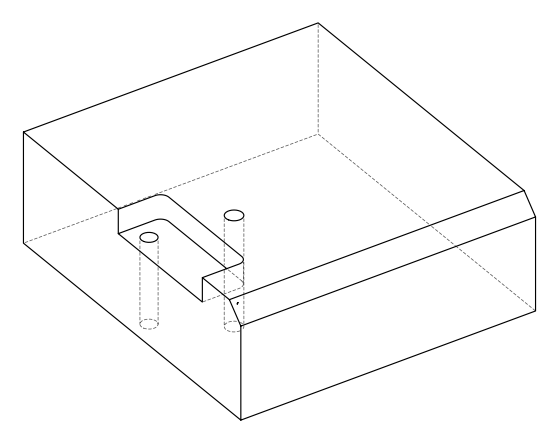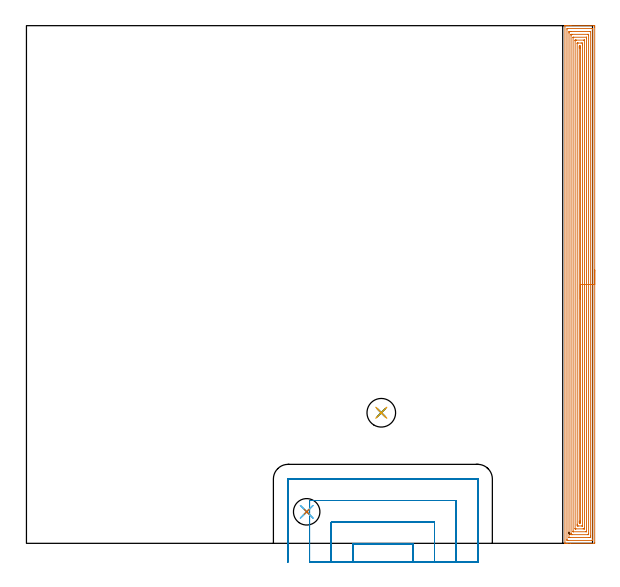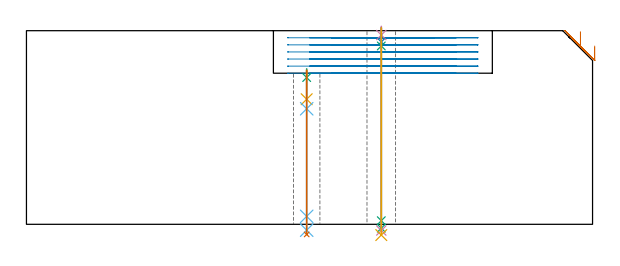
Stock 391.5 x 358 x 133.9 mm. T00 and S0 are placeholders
(PLAN: 11 operations, 9 tool changes, 40.2 min)
(1 AREA_MILL | FG_CHAMFER_SURFACE | UGT0205_001 | 23.17 min | 75958 mm3)
(2 MILL_SLOT | SLOT_PARTIAL_RECTANGULAR | UGT0201_136 | Follow Part, ap 5, ae 75% | 14.07 min | 241795 mm3)
(3 SPOT_DRILL | STEP1HOLE | NXT0321_9005460120000 | 0.06 min | 176 mm3)
(4 SPOT_DRILL_1 | STEP1HOLE_1 | NXT0321_9005460120000 | 0.05 min | 170 mm3)
(5 DRILL_BLIND_HOLE_INTO_CENTER | STEP1HOLE | NXT0301_128 | 0.09 min | 1719 mm3)
(6 GUN_DRILL_THROUGH_HOLE | STEP1HOLE | UGT0307_008 | 0.54 min | 8296 mm3)
(7 DRILL_TO_ENLARGE_THROUGH_HOLE | STEP1HOLE | UGT0301_252 | 0.46 min | 17257 mm3)
(8 DRILL_BLIND_HOLE_INTO_CENTER_1 | STEP1HOLE_1 | NXT0301_023 | 0.04 min | 76 mm3)
(9 GUN_DRILL_THROUGH_HOLE_1 | STEP1HOLE_1 | UGT0307_001 | 0.59 min | 2462 mm3)
(10 SPADE_DRILL_TO_ENLARGE_THROUGH_HOLE | STEP1HOLE_1 | UGT0306_003 | 0.56 min | 13631 mm3)
(11 DRILL_TO_ENLARGE_THROUGH_HOLE_1 | STEP1HOLE_1 | UGT0301_264 | 0.57 min | 24808 mm3)
(TOOL UGT0205_001 | Chamfer Mill 20 x 3 x 45 deg. | D20 FL50 Z2)
(TOOL UGT0201_136 | Carbide End Mill 20.0 | D20 FL30 Z4)
(TOOL NXT0321_9005460120000 | NC Spot Drill, 142deg, 12mm, Carbide, Uncoated | D12 PA142 FL30 Z2)
(TOOL NXT0301_128 | Carbide Drill 12mm [861.1-1200-036A1-GP GC34] | D12 PA150 FL37.4 Z2)
(TOOL UGT0307_008 | Gun Drill 11 mm | D11 PA130 FL24 Z1)
(TOOL UGT0301_252 | Twist Drill 18.3 mm | D18.3 PA118 FL135 Z2)
(TOOL NXT0301_023 | Carbide Drill 5.2mm [860.1-0520-016A1-MM 2214] | D5.2 PA140 FL28 Z2)
(TOOL UGT0307_001 | Gun Drill 5 mm | D5 PA130 FL24 Z1)
(TOOL UGT0306_003 | Spade Drill 12.5mm | D12.5 PA132 FL10 Z2)
(TOOL UGT0301_264 | Twist Drill 19.8 mm | D19.8 PA118 FL140 Z2)
(OP 1 AREA_MILL)
G17 G21 G94 G90
T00 M6
G54
G17 G0 G90 X393. Y189. S1061 M3
G43 Z143.9 H0
Z123.3
G94 G1 Y188.962 Z122.428 F250.
Y188.848 Z121.564
Y188.659 Z120.712
Y188.397 Z119.88
Y188.063 Z119.074
Y187.66 Z118.3
Y187.192 Z117.564
Y186.66 Z116.872
Y186.071 Z116.229
Y185.428 Z115.64
Y184.736 Z115.109
Y184. Z114.64
Y183.226 Z114.237
Y182.42 Z113.903
Y181.588 Z113.641
Y180.736 Z113.452
Y179.872 Z113.338
Y179. Z113.3
Y0.628
X392.996 Y0.272 Z113.302
X392.992 Y0.01 Z113.306
X392.727 Y0. Z113.571
X376.223 Z130.072
X373.824 Z132.471
X372.835 Z133.464
X372.436 Y0.007 Z133.855
X372.403 Y0.01 Z133.888
X372.4 Y0.181 Z133.9
Y357.819
X372.403 Y357.991 Z133.888
X372.438 Y358. Z133.853
X372.836 Z133.464
X373.104 Z133.195
X373.824 Z132.471
X375.072 Z131.225
X376.487 Z129.808
X392.199 Z114.098
X392.463 Y357.998 Z113.834
X392.992 Y357.992 Z113.306
X392.994 Y357.907 Z113.303
X392.999 Y357.372 Z113.301
X393. Y356.831 Z113.3
Y179.
X391.586 Z114.714
Y2.406
X391.576 Y2.01 Z114.724
X391.1 Y2.001 Z115.2
X374.712 Y2. Z131.588
X374.237 Y2.001 Z132.063
X373.824 Y2.01 Z132.476
X373.814 Y2.417 Z132.486
Y2.427
Y355.594
X373.824 Y355.99 Z132.476
X374.3 Y355.999 Z132.
X390.688 Y356. Z115.612
X391.163 Y355.999 Z115.137
X391.576 Y355.99 Z114.724
X391.586 Y355.583 Z114.714
Y355.573
Y179.
X390.171 Z116.129
Y5.099
X390.17 Y4.726 Z116.13
X390.167 Y4.205 Z116.133
X390.165 Y4.027 Z116.135
X389.995 Y4.009 Z116.305
X389.8 Y4.005 Z116.5
X389.116 Y4. Z117.184
X388.913 Z117.387
X375.803 Z130.497
X375.6 Y4.002 Z130.7
X375.396 Y4.005 Z130.904
X375.262 Y4.01 Z131.038
X375.235 Y4.017 Z131.065
X375.233 Y4.036 Z131.067
X375.231 Y4.08 Z131.069
X375.229 Y4.205 Z131.071
Y352.901
X375.23 Y353.274 Z131.07
X375.233 Y353.795 Z131.067
X375.235 Y353.973 Z131.065
X375.405 Y353.991 Z130.895
X375.6 Y353.995 Z130.7
X376.284 Y354. Z130.016
X376.487 Z129.813
X389.597 Z116.703
X389.8 Y353.998 Z116.5
X390.004 Y353.995 Z116.296
X390.138 Y353.99 Z116.162
X390.165 Y353.983 Z116.135
X390.167 Y353.964 Z116.133
X390.169 Y353.92 Z116.131
X390.171 Y353.795 Z116.129
Y179.
X388.757 Z117.543
Y6.887
X388.755 Y6.152 Z117.545
X388.752 Y6.045 Z117.548
X388.751 Y6.019 Z117.549
X388.739 Y6.01 Z117.561
X388.686 Y6.007 Z117.614
X388.466 Y6.003 Z117.834
X388.025 Y6. Z118.275
X377.375 Z128.925
X376.932 Y6.003 Z129.368
X376.715 Y6.007 Z129.585
X376.662 Y6.01 Z129.638
X376.649 Y6.017 Z129.651
X376.647 Y6.035 Z129.653
X376.645 Y6.105 Z129.655
X376.643 Y6.73 Z129.657
Y6.887
Y351.113
X376.645 Y351.848 Z129.655
X376.648 Y351.955 Z129.652
X376.649 Y351.981 Z129.651
X376.661 Y351.99 Z129.639
X376.714 Y351.993 Z129.586
X376.934 Y351.997 Z129.366
X377.375 Y352. Z128.925
X388.025 Z118.275
X388.468 Y351.998 Z117.832
X388.685 Y351.993 Z117.615
X388.738 Y351.99 Z117.562
X388.751 Y351.983 Z117.549
X388.753 Y351.965 Z117.547
X388.755 Y351.895 Z117.545
X388.757 Y351.27 Z117.543
Y351.113
Y179.
X387.343 Z118.957
X387.342 Y8.262 Z118.958
X387.34 Y8.124 Z118.96
X387.336 Y8.021 Z118.964
X387.304 Y8.01 Z118.996
X387.138 Y8.004 Z119.162
X386.92 Y8. Z119.38
X378.166 Z128.134
X378.108 Y8.001 Z128.192
X378.075 Y8.005 Z128.225
X378.064 Y8.009 Z128.236
X378.062 Y8.055 Z128.238
X378.058 Y8.468 Z128.242
Y349.738
X378.06 Y349.876 Z128.24
X378.064 Y349.979 Z128.236
X378.096 Y349.99 Z128.204
X378.262 Y349.996 Z128.038
X378.48 Y350. Z127.82
X387.234 Z119.066
X387.292 Y349.999 Z119.008
X387.325 Y349.995 Z118.975
X387.336 Y349.991 Z118.964
X387.338 Y349.945 Z118.962
X387.342 Y349.532 Z118.958
X387.343 Y179. Z118.957
X385.929 Z120.371
X385.928 Y10.463 Z120.372
X385.926 Y10.178 Z120.374
X385.924 Y10.037 Z120.376
X385.922 Y10.01 Z120.378
X385.888 Y10.006 Z120.412
X385.821 Y10.002 Z120.479
X385.363 Y10. Z120.937
X384.935 Z121.365
X380.037 Z126.263
X379.608 Y10.002 Z126.692
X379.487 Y10.008 Z126.813
X379.478 Y10.011 Z126.822
X379.476 Y10.022 Z126.824
X379.473 Y10.061 Z126.827
X379.471 Y10.139 Z126.829
X379.472 Y347.537 Z126.828
X379.474 Y347.822 Z126.826
X379.476 Y347.963 Z126.824
X379.478 Y347.99 Z126.822
X379.512 Y347.994 Z126.788
X379.579 Y347.998 Z126.721
X380.037 Y348. Z126.263
X380.465 Z125.835
X385.363 Z120.937
X385.792 Y347.998 Z120.508
X385.913 Y347.992 Z120.387
X385.922 Y347.99 Z120.378
X385.924 Y347.978 Z120.376
X385.927 Y347.94 Z120.373
X385.928 Y347.861 Z120.372
X385.929 Y179. Z120.371
X384.515 Z121.785
X384.514 Y12.212 Z121.786
X384.513 Y12.172 Z121.787
X384.508 Y12.093 Z121.792
X384.5 Y12.01 Z121.8
X384.475 Y12.008 Z121.825
X383.837 Y12.001 Z122.463
X381.812 Z124.488
X381.171 Y12.004 Z125.129
X380.925 Y12.01 Z125.375
X380.892 Y12.252 Z125.408
X380.889 Y12.288 Z125.411
X380.885 Y13.146 Z125.415
Y13.186
X380.886 Y345.788 Z125.414
X380.887 Y345.828 Z125.413
X380.892 Y345.907 Z125.408
X380.9 Y345.99 Z125.4
X380.925 Y345.992 Z125.375
X381.563 Y345.999 Z124.737
X383.588 Z122.712
X384.229 Y345.996 Z122.071
X384.475 Y345.99 Z121.825
X384.508 Y345.748 Z121.792
X384.511 Y345.712 Z121.789
X384.515 Y344.854 Z121.785
Y344.814
Y179.
X383.1 Z123.2
Y15.425
X383.099 Y14.934 Z123.201
X383.098 Y14.533 Z123.202
X383.093 Y14.04 Z123.207
X382.736 Y14.004 Z123.564
X382.7 Y14.005 Z123.6
X382.307 Y14.04 Z123.993
X382.303 Y14.44 Z123.997
X382.3 Y14.934 Z124.
Y15.337
Y342.575
X382.301 Y343.066 Z123.999
X382.302 Y343.467 Z123.998
X382.307 Y343.96 Z123.993
X382.664 Y343.996 Z123.636
X382.7 Y343.995 Z123.6
X383.093 Y343.96 Z123.207
X383.097 Y343.56 Z123.203
X383.1 Y343.066 Z123.201
Y342.663 Z123.2
Y179.
Y178.128 Z123.238
Y177.264 Z123.351
Y176.412 Z123.54
Y175.58 Z123.803
Y174.774 Z124.136
Y174. Z124.539
Y173.264 Z125.008
Y172.572 Z125.539
Y171.929 Z126.129
Y171.34 Z126.772
Y170.808 Z127.464
Y170.34 Z128.2
Y169.937 Z128.973
Y169.603 Z129.779
Y169.341 Z130.611
Y169.152 Z131.463
Y169.038 Z132.328
Y169. Z133.2
G0 Z143.9
M5
M2
(OP 2 MILL_SLOT)
G17 G21 G94 G90
T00 M6
G54
G17 G0 G90 X267.2 Y-13. S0 M3
G43 Z143.9 H0
Z129.
G94 G1 Y-10. F250.
Y-0.4 F500.
X225.8
Y-10.
Y-13. F250.
X282.2
Y-10.
Y14.6 F500.
X210.8
Y-10.
Y-13. F250.
X297.2
Y-10.
Y29.6 F500.
X195.8
Y-10.
Y-13. F250.
X312.2
Y-10.
Y44.5 F500.
X312.195 Y44.555
X312.155 Y44.595
X312.1 Y44.6
X180.9
X180.845 Y44.595
X180.805 Y44.555
X180.8 Y44.5
Y-10.
Y-13. F250.
G0 X267.2 Z124.1
G1 Y-10.
Y-0.4 F500.
X225.8
Y-10.
Y-13. F250.
X282.2
Y-10.
Y14.6 F500.
X210.8
Y-10.
Y-13. F250.
X297.2
Y-10.
Y29.6 F500.
X195.8
Y-10.
Y-13. F250.
X312.2
Y-10.
Y44.5 F500.
X312.195 Y44.555
X312.155 Y44.595
X312.1 Y44.6
X180.9
X180.845 Y44.595
X180.805 Y44.555
X180.8 Y44.5
Y-10.
Y-13. F250.
G0 X267.2 Z119.2
G1 Y-10.
Y-0.4 F500.
X225.8
Y-10.
Y-13. F250.
X282.2
Y-10.
Y14.6 F500.
X210.8
Y-10.
Y-13. F250.
X297.2
Y-10.
Y29.6 F500.
X195.8
Y-10.
Y-13. F250.
X312.2
Y-10.
Y44.5 F500.
X312.195 Y44.555
X312.155 Y44.595
X312.1 Y44.6
X180.9
X180.845 Y44.595
X180.805 Y44.555
X180.8 Y44.5
Y-10.
Y-13. F250.
G0 X267.2 Z114.3
G1 Y-10.
Y-0.4 F500.
X225.8
Y-10.
Y-13. F250.
X282.2
Y-10.
Y14.6 F500.
X210.8
Y-10.
Y-13. F250.
X297.2
Y-10.
Y29.6 F500.
X195.8
Y-10.
Y-13. F250.
X312.2
Y-10.
Y44.5 F500.
X312.195 Y44.555
X312.155 Y44.595
X312.1 Y44.6
X180.9
X180.845 Y44.595
X180.805 Y44.555
X180.8 Y44.5
Y-10.
Y-13. F250.
G0 X267.2 Z109.4
G1 Y-10.
Y-0.4 F500.
X225.8
Y-10.
Y-13. F250.
X282.2
Y-10.
Y14.6 F500.
X210.8
Y-10.
Y-13. F250.
X297.2
Y-10.
Y29.6 F500.
X195.8
Y-10.
Y-13. F250.
X312.2
Y-10.
Y44.5 F500.
X312.195 Y44.555
X312.155 Y44.595
X312.1 Y44.6
X180.9
X180.845 Y44.595
X180.805 Y44.555
X180.8 Y44.5
Y-10.
Y-13. F250.
G0 X267.2 Z104.5
G1 Y-10.
Y-0.4 F500.
X225.8
Y-10.
Y-13. F250.
X282.2
Y-10.
Y14.6 F500.
X210.8
Y-10.
Y-13. F250.
X297.2
Y-10.
Y29.6 F500.
X195.8
Y-10.
Y-13. F250.
X312.2
Y-10.
Y44.5 F500.
X312.195 Y44.555
X312.155 Y44.595
X312.1 Y44.6
X180.9
X180.845 Y44.595
X180.805 Y44.555
X180.8 Y44.5
Y-10.
Y-13. F250.
G0 Z143.9
M5
M2
(OP 3 SPOT_DRILL)
G17 G21 G94 G90
T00 M6
G54
G17 G0 G90 X193.8 Y21.8 S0 M3
G43 Z143.9 H0
G94 G81 G98 Z101.5 F250. R107.5
G80
M5
M2
(OP 4 SPOT_DRILL_1)
G17 G21 G94 G90
T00 M6
G54
G17 G0 G90 X245.4 Y90.3 S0 M3
G43 Z143.9 H0
G94 G81 G98 Z130.9 F250. R136.9
G80
M5
M2
(OP 5 DRILL_BLIND_HOLE_INTO_CENTER)
G17 G21 G94 G90
T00 M6
G54
G17 G0 G90 X193.8 Y21.8 S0 M3
G43 Z143.9 H1
G94 G81 G98 Z86.5 F250. R106.5
G80
M5
M2
(OP 6 GUN_DRILL_THROUGH_HOLE)
G17 G21 G94 G90
T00 M6
G54
G17 G0 G90 X193.8 Y21.8 M8
G43 Z143.9 H0
Z99.64
S716 M3
G94 G1 Z79.909 F125. M26
G4 X.084
Z5.5 F250.
G4 X.084
Z-4.065 F125.
G4 X.084
M5
M9
G0 Z99.64
Z143.9
M2
(OP 7 DRILL_TO_ENLARGE_THROUGH_HOLE)
G17 G21 G94 G90
T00 M6
G54
G17 G0 G90 X193.8 Y21.8 S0 M3
G43 Z143.9 H0
G94 G73 G98 Z-6.998 F250. Q15.928 R106.5
G80
M5
M2
(OP 8 DRILL_BLIND_HOLE_INTO_CENTER_1)
G17 G21 G94 G90
T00 M6
G54
G17 G0 G90 X245.4 Y90.3 S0 M3
G43 Z143.9 H1
G94 G81 G98 Z126.1 F250. R135.9
G80
M5
M2
(OP 9 GUN_DRILL_THROUGH_HOLE_1)
G17 G21 G94 G90
T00 M6
G54
G17 G0 G90 X245.4 Y90.3 M8
G43 Z143.9 H0
Z131.762
S716 M3
G94 G1 Z123.344 F125. M26
G4 X.084
Z2.5 F250.
G4 X.084
Z-2.666 F125.
G4 X.084
M5
M9
G0 Z131.762
Z143.9
M2
(OP 10 SPADE_DRILL_TO_ENLARGE_THROUGH_HOLE)
G17 G21 G94 G90
T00 M6
G54
G17 G0 G90 X245.4 Y90.3 S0 M3
G43 Z143.9 H0
G94 G73 G98 Z-4.283 F250. Q11.515 R135.9
G80
M5
M2
(OP 11 DRILL_TO_ENLARGE_THROUGH_HOLE_1)
G17 G21 G94 G90
T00 M6
G54
G17 G0 G90 X245.4 Y90.3 S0 M3
G43 Z143.9 H0
G94 G73 G98 Z-7.449 F250. Q17.669 R135.9
G80
M5
M2
